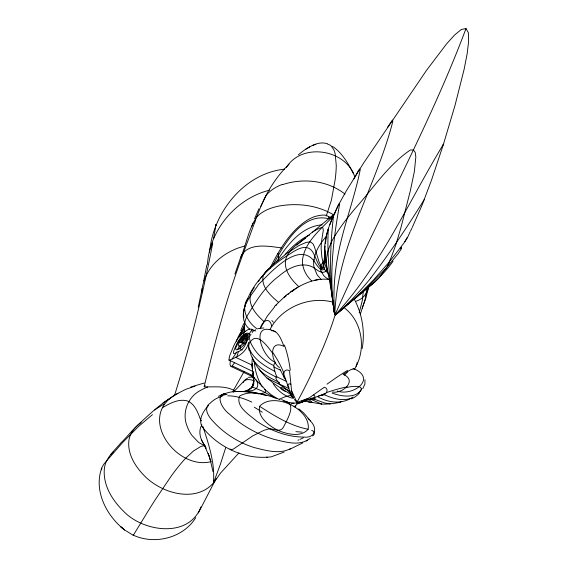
<?xml version="1.0" encoding="UTF-8"?>
<svg xmlns="http://www.w3.org/2000/svg" width="568" height="568" viewBox="0 0 568 568"><rect width="100%" height="100%" fill="white"/><g stroke="black" fill="none" stroke-linecap="round" stroke-linejoin="round"><path stroke-width="0.85" d="M244.297 332.031C244.283 326.302 244.297 320.146 247.62 315.19C256.218 300.863 265.142 286.265 278.852 276.197C288.246 268.004 302.361 260.527 314.338 268.025C318.066 270.936 324.356 275.586 327.204 268.991M269.843 268.479C276.943 254.365 284.845 240.307 296.162 229.096C301.26 224.104 307.018 219.582 313.706 216.933C317.114 215.762 329.341 212.538 328.801 218.801C302.304 211.843 283.574 245.213 273.258 264.624M254.073 379.587L253.995 381.511M363.193 292.016L362.313 300.486L359.175 312.791M244.077 325.769L244.119 328.858L245 331.527M334.034 215.194L337.69 206.127L339.38 203.351L333.65 215.08C329.61 248.031 329.199 281.692 334.659 314.629C328.581 277.681 333.189 240.385 339.636 203.898L339.38 203.351L346.196 191.061L363.477 163.243L426.376 70.56L446.512 43.956L454.79 34.811L461.401 29.444L466.001 28.577L468.359 32.724L468.643 41.357L467.166 53.704L464.205 68.998L455.032 105.336L443.473 144.194L431.566 179.978L422.336 204.459L412.219 227.555M279.477 367.539C270.801 362.199 268.366 338.627 283.95 346.402C281.877 341.134 279.981 335.212 275.345 331.606C249.288 319.599 261.308 357.599 275.48 362.292M334.822 314.587C337.094 245.909 376.243 186.489 392.864 121.261L392.41 120.075L387.355 127.559M252.483 357.251C250.921 366.261 253.832 375.121 253.797 384.053C253.023 388.271 248.379 389.953 244.822 391.224A34.684 34.485 -86.1 0 1 243.871 391.522M209.606 252.135C212.837 212.822 244.077 173.375 284.54 169.157M366.956 288.395L365.139 299.45L360.268 314.416M207.455 264.489C209.486 229.934 236.075 198.58 269.488 190.174M323.575 264.177L324.981 253.079M215.655 226.596L215.861 224.729L215.762 225.681M325.819 264.539C323.1 276.488 317.299 265.59 313.884 260.811L314.026 259.647M201.675 292.605C202.535 279.74 208.989 267.599 218.779 259.299A67.855 56.942 9.3 0 1 232.241 250.531L237.119 248.358L244.694 246.001M152.423 414.647L138.556 426.461L121.978 443.225L104.065 463.829L101.935 467.343L101.615 469.821M215.599 226.937L213.582 238.603M252.256 332.713C252.866 322.17 237.168 337.754 236.309 341.034A9.684 1.491 -64.7 0 0 233.725 345.947L229.72 355.603L228.833 359.949L252.98 371.522M368.66 286.407L365.856 298.157L362.164 308.161M230.317 360.446L230.019 364.557L230.679 366.289L253.3 376.96M325.059 257.545L323.249 265.845L322.482 267.649L321.935 267.769L319.081 261.962L314.466 246.902L313.145 244.062L311.15 242.309L309.78 241.947L306.152 242.401L298.896 245.589L287.046 253.243L274.734 262.991L266.853 270.538A15.968 15.84 -38.9 0 0 265.554 271.894L263.836 274.379A9.379 9.209 -43.6 0 0 263.091 276.318C261.046 287.273 271.05 295.921 278.426 302.29M362.178 348.539C365.16 331.932 362.299 314.409 354.453 299.499M203.685 280.933L206.873 264.88M212.737 242.919C203.032 294.423 190.159 345.273 174.568 395.307L174.894 395.576M202.13 288.75L198.246 307.146M213.816 480.99L213.341 483.261L220.689 472.91L238.965 452.888M285.676 379.559C281.579 376.477 283.666 367.283 289.51 370.719L291.604 391.04L293.322 397.522A2.343 2.073 42.7 0 1 292.506 396.947L291.086 394.696L291.093 393.61M424.331 199.439C407.732 226.277 390.11 252.746 370.868 277.823M466.001 28.577C429.188 126.827 377.322 218.701 335.113 314.665M208.534 405.495C203.181 411.069 197.21 420.753 203.124 428.073C218.325 446.81 243.125 458.987 267.414 457.148M325.279 261.01L323.511 266.924L322.51 268.664L321.8 268.891C317.221 264.148 315.922 257.006 312.393 251.475C304.931 241.18 291.803 253.314 284.185 257.553C267.585 268.65 252.54 283.957 245.951 303.12M243.246 382.491C243.743 379.921 246.945 379.523 249.103 379.616A11.048 9.734 8.4 0 1 252.164 380.162L253.633 380.737L252.625 386.105M240.775 257.709C246.157 244.339 248.621 229.266 256.622 217.125C262.295 210.905 270.51 207.852 278.561 206.127C297.064 202.74 317.171 205.048 333.487 214.761M368.866 286.286C367.673 293.095 362.959 299.173 356.193 301.175M294.849 407.007L295.253 405.751M244.446 307.977C242.11 315.354 243.04 324.108 249.679 329.12M320.785 266.044L320.657 270.624L323.639 275.501A18.765 18.197 -13.3 0 0 326.721 278.178L329.142 279.584L329.674 279.243M236.948 356.448L238.482 351.351M243.31 335.262L244.226 332.195M239.987 348.127L240.882 345.138M243.438 336.611L243.786 335.454M242.287 341.95C244.531 331.804 247.257 338.862 242.458 341.893C238.872 344.4 242.16 338.123 243.672 337.3M225.659 447.84L220.412 464.191L213.341 483.261C215.343 463.793 208.846 444.794 202.925 426.54M240.37 336.149L244.481 327.764M329.916 224.608L333.65 215.08C326.756 230.466 321.594 247.932 326.401 264.681M260.833 206.539C267.329 190.919 276.765 176.073 289.048 164.237M200.916 506.947C188.931 538.634 142.98 531.868 123.625 511.306C112.272 500.294 102.787 485.015 104.37 468.621C105.499 457.758 114.665 450.566 121.091 442.685C127.977 436.167 133.437 428.009 141.269 422.549M335.745 313.11L332.308 323.59A96.049 14.768 -64.7 0 1 322.986 347.928L310.959 374.923A87.813 13.504 -64.7 0 1 300.593 395.576L296.936 402.357L294.387 399.481M253.569 384.025L251.965 386.815L262.622 391.217L275.061 397.884M251.801 226.476L252.895 223.132M259.597 406.312C257.411 417.381 269.09 425.695 277.66 430.274C286.804 434.009 300.692 437.843 308.154 429.245C311.108 408.939 273.464 391.175 259.597 406.312C274.671 415.932 290.319 425.908 308.154 429.245M234.918 274.039L241.35 255.43C249.6 242.273 268.82 246.32 281.82 247.932M254.819 222.017L243.949 251.539C227.385 295.58 215.031 341.077 204.16 386.815C214.242 387.248 225.248 385.402 234.591 390.734M256.196 218.289L260.889 206.298L265.76 196.116M241.237 333.565L244.027 326.941M290.873 404.061C294.529 401.725 300.287 404.466 303.916 401.214M101.7 468.167C93.436 490.809 106.635 516.021 124.619 529.958L120.863 526.891L124.641 529.987L132.933 535.113A6.276 0.966 -64.7 0 0 133.736 534.559L144.137 517.597A255.422 39.27 -64.7 0 1 155.014 500.067L171.529 475.636A173.112 26.618 -64.7 0 1 185.736 458.156L193.418 451.042L200.184 446.839A246.881 37.957 -64.7 0 1 204.054 445.781L204.934 445.738C200.469 440.008 197.841 431.524 201.839 424.871M236.465 341.169L238.205 336.817L244.084 326.749M244.765 306.99L245.149 306.031M326.202 216.06L331.385 200.305L335.177 179.509A282.395 43.424 -64.7 0 0 336.249 165.345L335.234 154.248A342.887 52.725 -64.7 0 0 333.785 149.689L330.775 145.429L327.672 144.094M254.592 218.68L258.93 208.775M246.988 338.592C247.591 344.797 229.089 358.089 238.262 342.625A5.055 0.781 -64.7 0 1 239.611 340.054C240.349 337.569 248.528 330.335 247.804 336.299A5.204 0.802 -64.7 0 1 246.988 338.599L248.585 339.344M195.03 386.141L185.693 389.35L176.435 394.093A49.593 45.561 42.9 0 0 172.005 396.897C139.203 420.434 177.905 470.552 211.282 461.592M239.632 342.014C234.272 351.471 246.647 342.397 245.88 338.592A3.536 0.547 -64.7 0 0 246.434 337.03C246.924 332.969 241.364 337.896 240.86 339.586A3.443 0.525 -64.7 0 0 239.944 341.325L239.632 342.014L243.615 343.896M243.786 323.554L240.811 330.448L243.196 331.57M260.542 327.857C262.231 320.863 269.928 316.241 271.752 326.351A54.315 49.814 29.8 0 0 270.02 329.596M260.13 328.758L267.265 316.156L274.621 306.883M361.788 388.895C356.243 398.992 341.261 396.485 332.131 393.084M248.635 342.405C246.413 352.479 237.694 357.08 229.089 360.233M331.045 243.218C326.167 253.285 324.47 265.363 328.971 275.899M344.229 307.6L360.417 293.053L373.552 279.889L389.002 262.331L391.125 257.595L395.953 244.503L401.079 227.115L410.352 190.699L414.363 171.571L415.84 156.995L415.194 152.338L413.39 149.931L410.309 150.03C387.703 165.338 372.58 189.243 354.432 209.336C347.296 218.041 340.239 226.873 334.531 236.6M362.789 388.675L364.919 384.067L364.954 379.722M410.501 231.048L411.871 228.251M198.331 512.996L216.33 478.306M410.153 231.751L407.412 237.779L403.614 243.487L389.002 262.331M353.928 178.87L358.5 170.457L359.785 168.952L360.226 169.662C354.034 200.717 341.759 230.367 336.845 261.763A173.709 132.465 -73.2 0 0 333.97 300.784L334.722 314.587M275.75 362.909L274.458 363.591L273.698 365.543C263.509 360.723 254.762 352.323 250.303 341.9C257.354 331.215 268.174 347.368 272.391 352.891M407.284 237.303L404.885 241.684M286.336 167.546C301.601 142.263 345.663 149.093 354.695 176.612M221.555 395.669L221.811 395.278M243.999 371.784L233.512 390.195L233.824 391.395M393.12 261.117C378.011 282.85 354.894 297.433 335.439 314.892M400.618 248.869L401.647 247.201L401.235 249.004L398.147 253.669L385.502 268.934L379.41 277.468L374.695 282.118L365.167 289.73M276.403 261.94C286.833 245.532 301.161 226.383 322.155 224.821M442.323 146.004L443.473 144.194C408.591 201.69 381.334 264.901 335.333 314.828M258.404 281.6L259.256 280.265M271.752 326.351C284.163 306.308 310.646 295.892 333.359 302.275M234.648 362.647L232.163 365.856L253.562 375.959M241.357 342.433L245.184 336.803M237.467 349.441L240.15 345.493M246.59 336.007L247.882 334.105M232.127 358.969L236.693 352.238M249.174 333.863L252.064 329.61M323.455 265.242L321.793 256.48L321.14 248.443L321.332 242.671L323.306 230.381L322.887 227.874L322.042 227.427C312.918 229.948 306.18 237.644 298.86 243.296M260.172 278.888L266.853 270.538L269.409 268.6M250.992 334.169L249.742 335.979L249.515 338.606L250.303 341.9M324.136 262.494L323.497 263.566A4.04 3.919 -14.6 0 0 323.199 264.844L323.249 265.845M214.704 481.508C196.762 504.171 160.432 493.351 143.392 474.749C134.836 465.767 127.566 453.818 128.829 440.953C129.66 432.425 136.171 426.256 142.248 420.959C151.244 412.574 160.417 404.274 170.897 397.742M247.911 298.321C240.065 308.616 247.733 322.844 257.325 328.993M195.719 517.682C183.081 538.166 154.51 545.088 133.132 535.099M325.933 236.842C320.65 242.898 316.014 249.92 314.338 257.893A30.374 29.181 25.8 0 0 314.061 259.654M253.413 288.665L250.793 293.045L250.034 298.299A19.525 19.369 46.3 0 0 250.445 302.24C252.206 310.149 258.184 316.333 264.014 321.587M320.757 395.513C325.372 396.024 330.271 389.257 324.392 387.199L309.276 397.813L301.494 401.384A2.343 2.073 42.3 0 0 302.432 401.64M385.502 268.934L365.543 289.048L335.404 314.928L345.124 306.031M274.564 306.315L286.336 295.062L297.845 287.238M204.324 385.949L204.736 385.558M285.093 254.457C292.094 246.689 299.968 239.313 309.61 234.982M332.401 392.012C342.476 394.1 357.982 380.397 343.086 374.326L350.449 369.86L353.651 368.589C377.564 378.842 352.55 396.613 337.236 391.032M358.664 393.077C367.773 383.854 350.371 386.403 346.033 387.667M275.686 305.712L276.786 304.569M324.193 260.84L321.339 264.631A10.593 9.833 58 0 0 320.821 266.058M233.505 391.984L245.49 379.502L247.641 378.153M110.888 454.393L113.643 451.603M329.191 218.943L334.715 213.532M332.862 216.507C321.133 229.174 305.03 241.35 302.538 259.611A26.767 25.042 11.6 0 0 302.73 264.858C303.752 271.085 307.16 276.687 311.718 280.975M305.726 400.667L302.432 401.64M251.084 388.214L247.215 391.153M296.908 245.035L298.207 243.864M335.986 314.36L341.496 309.432M370.932 284.987L373.219 282.942M312.677 435.933C315.41 434.477 314.48 430.991 311.676 430.381M221.989 395.087C232.156 389.463 244.879 391.522 255.841 393.29M332.912 215.244L312.272 232.34M335.397 314.928L342.994 308.68M298.406 154.78C303.589 150.378 309.319 146.338 315.829 144.208L312.215 145.493M359.544 294.245L361.596 292.591M284.199 297.469L286.272 295.8M287.656 294.693L289.041 293.578M317.881 396.862C328.609 402.968 342.625 404.522 352.934 396.989M225.446 393.34C213.902 395.647 223.565 410.181 229.365 414.022C242.06 425.901 257.68 434.555 274.344 439.433C284.887 441.748 297.589 446.086 307.558 440.022M310.249 438.333L306.159 441.073M174.823 395.108L163.087 403.017M222.166 396.428C217.608 397.38 213.469 399.865 210.196 403.145C202.769 407.994 208.47 416.699 213.128 421.392C224.232 433.583 238.645 442.763 254.4 447.627C265.859 450.381 279.52 454.649 290.546 448.599M252.533 375.476L251.801 375.988L250.978 375.625M291.881 291.59L294.011 290.092M305.563 238.169C298.314 243.232 290.305 248.514 286.577 256.878C282.005 268.103 291.001 279.634 298.903 286.719M290.61 291.831C301.842 284.085 315.361 277.546 329.362 279.52M162.285 407.781C169.754 403.436 178.615 398.416 187.525 400.987C195.392 404.246 198.062 413.298 200.887 420.568M253.158 331.258L255.763 329.703M340.381 402.066L341.581 401.37M247.016 390.727C251.198 388.853 254.308 384.65 253.647 379.921M305.698 149.171L309.738 146.97L308.914 147.382M301.871 401.228L301.494 401.384M325.769 393.439L304.867 401.2L321.616 404.068A40.037 10.252 -17.3 0 0 329.859 403.827L330.469 403.521M302.723 442.926L289.247 449.544M279.392 399.19L285.328 396.656L289.46 395.647A204.011 31.368 -64.7 0 1 291.412 395.825M259.739 369.065L259.221 369.306C264.368 375.583 272.541 378.899 279.626 382.683M309.24 399.254L309.695 399.041M284.156 452.043L271.135 456.878L266.442 457.325M218.389 396.301L222.329 394.568M307.252 399.56L307.636 399.389M308.538 399.567C309.986 400.589 315.623 403.798 308.183 401.825M306.479 399.879L305.698 400.184M314.608 144.634C318.598 142.809 323.284 142.334 327.459 143.789M308.034 398.551L296.936 402.357L291.569 390.77M305.307 400.334L304.065 400.071M302.772 401.938C300.266 403.166 295.452 403.358 295.438 407.022L294.011 406.077M351.201 398.296C342.227 401.399 332.379 398.445 324.072 394.625M190.848 387.007L204.288 382.995M282.544 184.65C303.177 177.734 327.743 180.432 345.053 194.128M304.931 401.278L296.539 403.159M310.902 398.622L311.633 398.445M223.203 394.263L225.688 393.702M306.791 400.149L306.372 400.241M312.066 398.345L324.449 402.925L329.852 403.827M248.365 377.322L251.191 377.124M240.839 391.657C249.459 390.67 258.092 393.219 266.271 395.669M314.509 280.344L318.208 279.662M262.558 393.297C273.634 391.984 251.113 379.587 252.774 373.46M248.727 390.933C255.856 390.912 260.378 386.709 256.09 379.885M263.886 327.977L258.064 328.538M245.411 391.316L244.63 391.373A56.573 55.309 76.3 0 1 242.465 391.473L239.788 391.522M251.951 377.464L252.888 377.557L253.562 378.43A29.266 4.501 -64.7 0 1 253.64 378.785M239.114 391.522L237.005 391.565A66.939 65.512 82 0 0 232.816 391.842M227.761 395.825C236.153 395.804 244.297 398.551 251.809 402.101M293.968 403.166L286.946 402.229M283.638 401.178L284.206 401.271M284.753 401.363C297.554 403.351 286.471 420.817 283.617 426.831C280.01 434.158 272.42 426.809 266.782 429.5A548.226 84.291 -64.7 0 0 263.708 430.423L252.881 435.819L233.554 448.947L231.105 449.863L230.04 448.905M311.754 398.012C314.076 399.19 316.561 395.931 313.543 394.973M255.955 393.333L254.308 392.971M257.368 393.603L258.901 393.965M293.507 398.395C284.937 396.698 277.681 390.855 273.101 383.556M201.42 420.874L200.767 420.348M267.635 378.402L266.995 378.146L282.317 385.786L290.667 393.432M280.038 399.581C267.599 395.378 252.036 389.03 239.632 396.059C235.209 406.681 250.154 415.322 256.828 421.257C270.581 430.693 287.01 437.033 303.83 437.076C315.552 438.496 317.966 427.541 309.95 420.625M205.552 446.384L198.573 442.387L191.828 435.287A37.254 36.877 -56.1 0 1 187.234 426.525C181.554 413.121 187.689 396.847 200.589 390.344A41.627 41.173 -42.6 0 1 207.732 387.078M281.543 399.602L287.628 402.094M290.894 384.28C288.636 382.584 286.428 385.871 288.956 387.248M310.043 398.885L321.616 404.068L320.75 403.536M251.446 329.142L255.43 331.023M245.22 334.516L246.81 335.269M244.673 335.816L247.066 336.945M244.872 338.457L246.462 339.21M241.961 342.085L244.354 343.214M239.071 348.475L242.259 349.98M273.62 366.928L280.443 370.151M235.273 357.144L252.796 365.423M276.119 376.52L286.762 381.54M281.55 385.033L288.792 388.455M286.066 389.123L290.248 391.096M276.481 377.308C267.599 372.501 256.999 367.411 252.384 358.067M286.442 389.478C280.507 385.928 278.008 388.093 285.235 391.416M274.252 371.096C263.772 365.494 251.233 357.833 248.365 345.614M276.886 398.402L271.184 394.781L264.731 389.357M328.836 216.585L330.796 217.714M332.429 146.317C342.298 152.842 348.17 163.605 353.594 173.787M344.08 307.686C361.717 320.735 366.239 347.154 356.086 366.183L357.066 363.989L357.002 362.64M293.322 397.522L290.305 395.03M298.732 408.804L303.433 412.702L310.412 420.739M321.261 279.662L317.136 274.855L314.338 268.025M277.787 253.647L277.993 253.889A91.249 11.268 -52.9 0 1 278.746 254.421M307.991 418.41L309.006 419.525M327.388 272.711L325.784 270.858M313.884 260.811C297.93 240.747 269.786 273.57 258.497 284.518C252.448 294.437 241.471 304.512 243.885 317.242M262.345 387.007C257.545 379.403 254.933 370.528 254.279 361.589M279.846 369.065L284.256 377.415M203.635 443.871L206.092 448.287L201.534 439.98M324.3 268.664L323.511 266.924M253.91 361.22L251.319 355.781L249.643 350.328M204.253 445L208.903 455.621L210.728 461.117L210.203 459.455L212.929 471.554M296.361 401.029L296.936 402.357M283.538 373.495L291.086 394.696L275.139 384.408L267.556 378.536A40.037 17.729 62.8 0 1 260.527 371.081M208.903 455.621L208.165 453.399L210.728 461.117M290.972 392.893L291.1 393.29M325.244 254.769L324.527 248.394L325.798 260.542L331.087 289.488L334.559 313.82M334.644 314.573C330.576 286.194 326.614 257.517 328.318 228.812L326.38 235.649L325.45 243.175A52.384 50.836 9.8 0 1 325.72 241.364M278.37 254.911L278.611 260.52M253.307 374.205L253.612 378.92M254.052 377.415L254.073 378.536M252.256 368.433L252.206 363.733L252.227 366.864M253.711 373.936A51.567 11.303 30.4 0 1 253.285 371.728M353.019 369.143A32.099 3.514 -39.8 0 1 354.191 369.03M327.012 384.181A54.918 4.636 -37.9 0 1 347.602 370.414M324.924 393.716A10.188 1.363 -23.7 0 1 323.824 394.213M323.682 394.142A16.032 3.408 -21.7 0 1 318.378 396.109M315.339 398.622A11.893 2.031 -19.9 0 1 310.206 399.205M271.525 330.725A32.099 12.141 88.4 0 1 275.317 331.932M284.412 345.032A54.918 19.255 86.6 0 1 290.276 370.237M274.763 371.209A10.188 3.614 71.2 0 1 274.06 366.012M276.921 376.989A16.032 6.724 68 0 1 274.848 371.231M279.669 384.06A11.893 4.459 66.8 0 1 275.686 377.883M282.672 386.467A12.78 2.222 61.3 0 1 280.386 384.671M221.769 395.69A366.914 89.737 60.7 0 1 227.015 394.419M254.308 407.263A209.436 54.287 56.6 0 1 262.253 412.205M303.376 437.814A366.914 22.812 -12.4 0 1 300.287 439.249M299.173 439.738A366.914 22.812 -12.4 0 1 298.008 440.243M295.892 431.673A209.436 19.731 -8.8 0 1 302.176 432.17M252.355 386.95A34.307 0.596 8.3 0 1 252.675 386.964M248.713 390.784A56.253 54.72 -68.5 0 1 245.397 391.182M257.105 393.482A15.13 13.298 -53.7 0 0 258.916 393.567L259.264 393.617A29.209 25.787 -55.9 0 0 262.558 393.29M340.346 402.13A40.697 14.193 -21.5 0 1 329.823 403.855M359.466 392.9A12.546 4.494 -25.4 0 1 351.649 398.885M326.217 392.701A58.738 14.633 -24.7 0 1 346.998 386.893M260.513 371.117A40.697 21.974 65.6 0 1 253.861 361.262M248.94 350.193A12.546 7.036 69.7 0 1 250.105 341.595M272.597 352.259A58.738 27.179 70.6 0 1 283.95 373.219M271.831 320.615A58.511 9.251 89.9 0 1 273.307 322.241M356.193 366.225A54.315 47.158 -11.4 0 1 354.354 369.42M347.538 371.912A58.511 7.05 -39.5 0 1 344.542 375.128M314.132 268.06A23.735 22.94 23.7 0 1 313.777 260.797M325.691 270.922A18.872 18.354 -19.3 0 1 324.214 268.714M240.214 335.354A36.998 27.25 -52.4 0 1 240.839 333.515M323.547 266.91A6.965 6.702 -44.4 0 1 323.298 265.838M330.903 243.154A89.567 85.647 7.2 0 1 334.382 236.515M238.908 337.03A38.155 1.683 -68 0 1 240.725 332.557M370.897 277.873A173.709 92.435 -58.2 0 1 345.145 306.088M389.229 262.416A89.567 84.611 -6.6 0 1 385.764 269.069M204.253 386.744A14.179 2.279 -19.7 0 1 205.24 385.7M254.599 222.791A42.735 0.419 -69.9 0 1 255.806 219.504M265.654 196.066A67.358 39.121 16.4 0 1 282.303 184.437M212.162 243.21A113.692 5.85 -75.7 0 1 211.282 247.541M215.961 224.616A40.569 0.618 -79.5 0 1 215.954 225.042M175.846 394.582A15.584 0.469 -28 0 1 177.969 393.333M154.773 409.968A219.745 44.936 -57.5 0 1 164.294 404.047M232.134 365.955A16.436 3.316 -71.9 0 1 231.169 366.424M325.074 253.364A48.01 46.626 3.5 0 1 325.116 246.114M253.889 288.168A17.154 16.962 59.1 0 1 254.386 287.699M249.196 334.126L248.898 336.079A6.667 1.022 -64.7 0 1 247.854 339.025C245.752 344.393 243.289 350.761 237.019 352.053C229.671 357.719 235.777 346.707 236.664 344.187A6.489 0.994 -64.7 0 1 238.397 340.899C239.973 338.365 246.498 330.2 249.196 334.126"/></g></svg>
